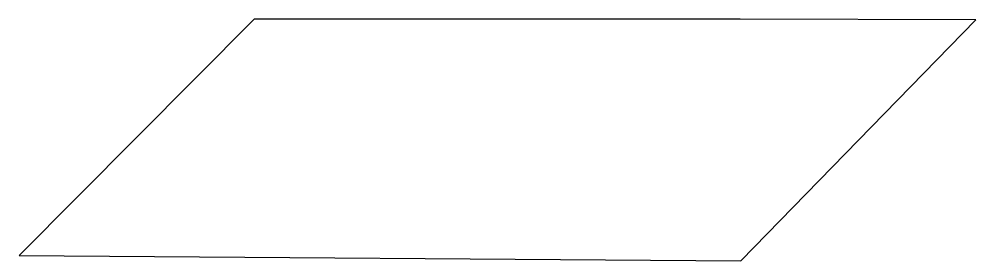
# Model space of a CAD drawing. Header units: centimetres. Extents: x 20 to 39.9, y 12.4 to 17.4.
import ezdxf

# ---------------------------------------------------------------- set-up
doc = ezdxf.new("R2010")
doc.units = ezdxf.units.CM
doc.header["$MEASUREMENT"] = 0

msp = doc.modelspace()

# ---------------------------------------------------------------- linework, layer by layer
for p, q in [((20.039, 12.463), (24.923, 17.376)), ((35.024, 17.375), (24.923, 17.376)), ((39.923, 17.365), (35.024, 17.375)), ((35.039, 12.351), (39.923, 17.365)), ((20.039, 12.463), (35.039, 12.351))]:
    msp.add_line(p, q)

doc.saveas('drawing.dxf')
